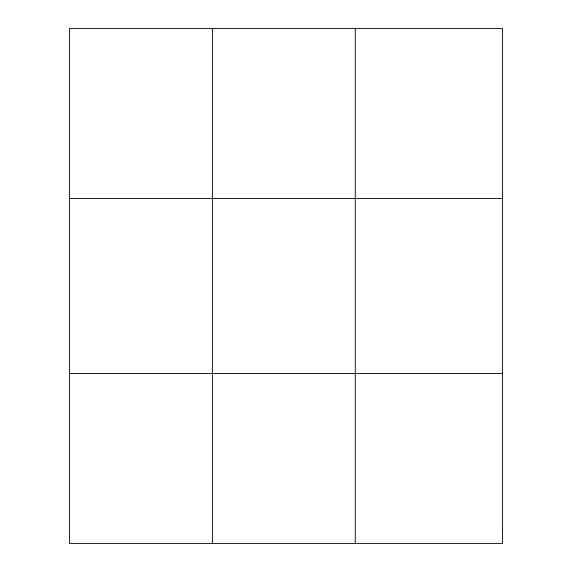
<?xml version="1.0" encoding="UTF-8"?>
<svg xmlns="http://www.w3.org/2000/svg" width="572" height="572" viewBox="0 0 572 572"><rect width="100%" height="100%" fill="white"/><g stroke="black" fill="none" stroke-linecap="round" stroke-linejoin="round"><path stroke-width="0.86" d="M212.398 28.6L212.398 543.4M355.276 28.6L355.276 543.4M69.512 198.484L502.488 198.484M69.512 373.516L502.488 373.516M502.488 529.243L502.488 543.4L69.512 543.4L69.512 28.6L502.488 28.6L502.488 529.243"/></g></svg>
